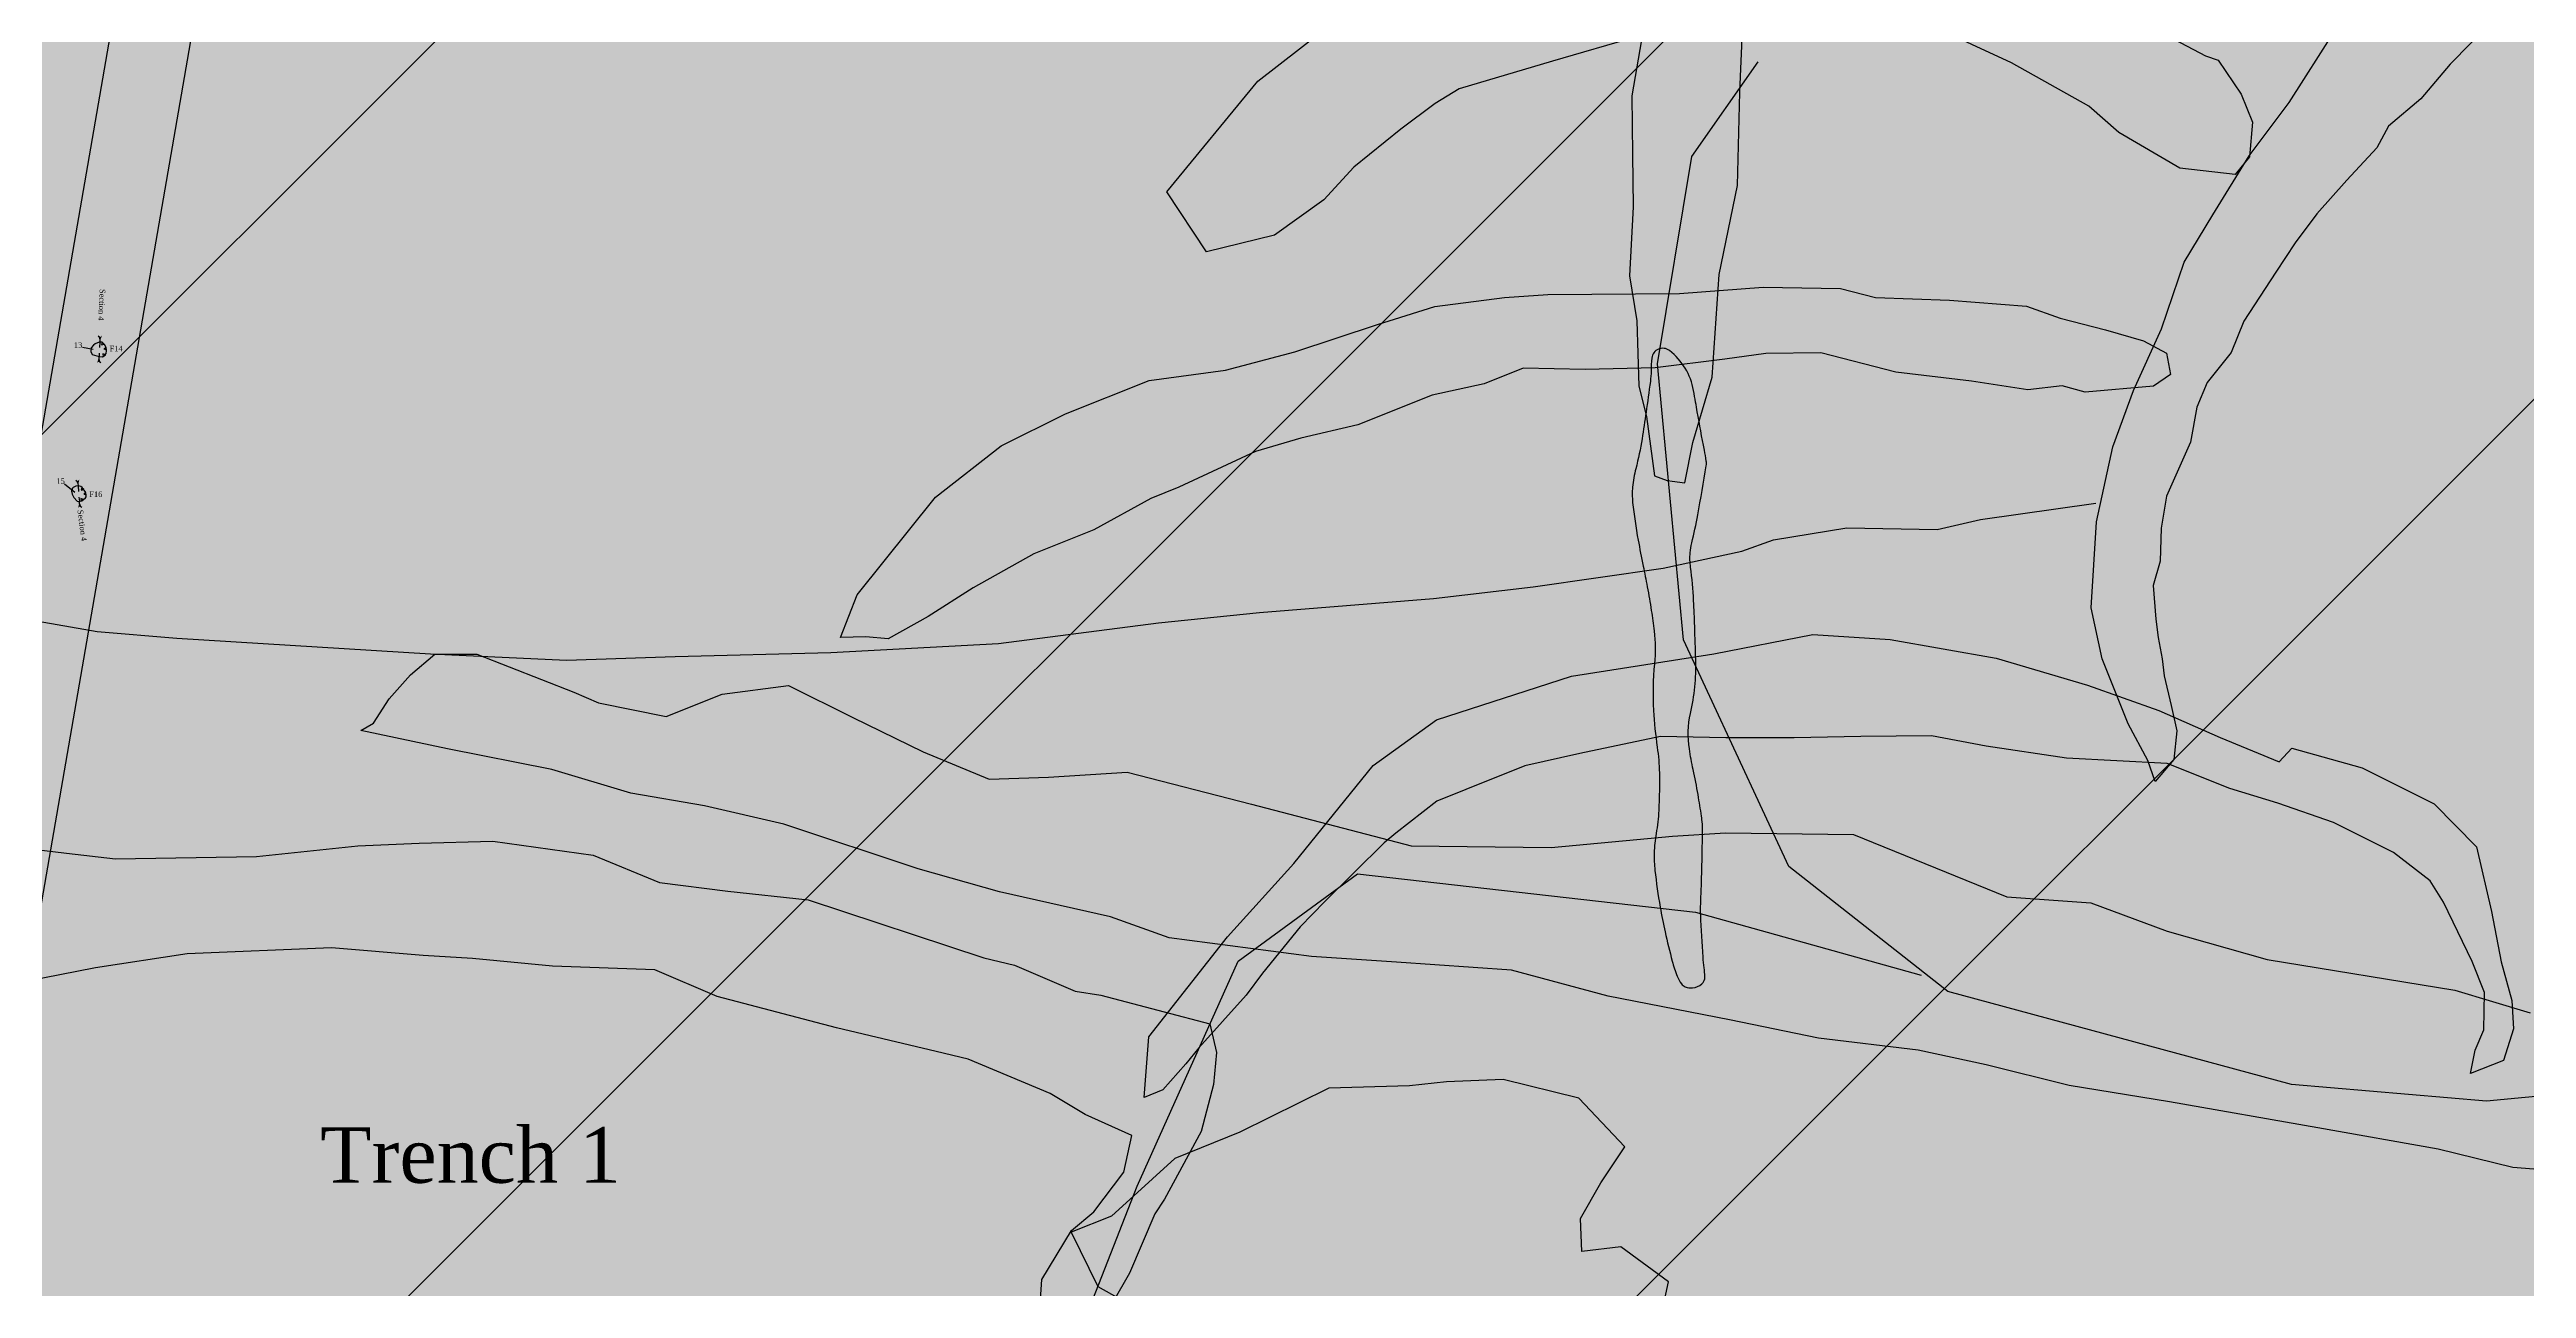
# Model space of a CAD drawing. Header units: feet. Extents: x 442639 to 445151, y 513727 to 516000.
# Drawn here: x 443554.65 to 443599.2, y 515155.8 to 515178.09 of the extents above; entities that cross this region are included whole.
import ezdxf

# ---------------------------------------------------------------- set-up
doc = ezdxf.new("R2010")
doc.units = ezdxf.units.FT
doc.header["$MEASUREMENT"] = 0
doc.linetypes.add('DASHDOT', pattern=[1, 0.5, -0.25, 0, -0.25])
doc.layers.get('0').update_dxf_attribs({"linetype": 'CONTINUOUS'})
for name, color, linetype in [('AI', 14, 'CONTINUOUS'), ('CM1', 8, 'CONTINUOUS'), ('CROPMARKS', 5, 'CONTINUOUS'), ('FEATURES', 7, 'CONTINUOUS'), ('FW_AREA97', 8, 'CONTINUOUS'), ('GEOAREA', 4, 'CONTINUOUS'), ('PHASE3A', 7, 'CONTINUOUS'), ('TRENCH', 1, 'CONTINUOUS')]:
    doc.layers.add(name, color=color, linetype=linetype)
doc.styles.get("Standard").update_dxf_attribs({"font": 'times.ttf', "height": 2})

# ---------------------------------------------------------------- blocks, each defined once
blk = doc.blocks.new('A$CD1F4')
blk.add_lwpolyline([(0.76, 0.49), (0.56, 0.26), (0.01, 0.26)])
for points in [[(0.01, 0.26), (0.76, 0.49), (0.56, 0.26)], [(0.01, 0.26), (0.56, 0.26), (0.76, 0.01)]]:
    blk.add_solid(points)

msp = doc.modelspace()

# ---------------------------------------------------------------- hatches: boundary and pattern name
at = {"layer": 'FW_AREA97', "ltscale": 100}
h = msp.add_hatch(dxfattribs=at)
h.set_pattern_fill('ANSI31', color=8, scale=125, style=0)
h.paths.add_polyline_path([(443587.976, 515216.422), (443587.008, 515217.521), (443572.596, 515207.835), (443554.939, 515197.486), (443537.909, 515187.539), (443512.937, 515172.36), (443493.964, 515160.977), (443460.41, 515139.802), (443431.975, 515122.345), (443414.896, 515111.466), (443405.384, 515106.045), (443399.1, 515103.478), (443393.603, 515101.232), (443388.405, 515100.389), (443382.732, 515099.191), (443382.074, 515096.91), (443382.397, 515095.15), (443383.543, 515088.919), (443383.564, 515083.883), (443382.192, 515078.123), (443381.034, 515073.431), (443384.221, 515057.626), (443318.708, 515029.564), (443254.002, 515002.669), (443234.433, 514993.639), (443208.082, 514982), (443180.76, 514970.831), (443151.714, 514959.132), (443125.983, 514948.738), (443135.654, 514903.446), (443139.613, 514884.672), (443178.623, 514701.908), (443209.061, 514703.713), (443226.823, 514704.523), (443230.584, 514708.161), (443242.217, 514710.213), (443252.61, 514710.952), (443261.806, 514711.15), (443272.893, 514709.467), (443279.945, 514710.574), (443284.828, 514712.057), (443293.882, 514712.385), (443306.489, 514711.397), (443312.899, 514711.584), (443321.46, 514712.019), (443331.486, 514712.646), (443343.241, 514714.157), (443419.665, 514722.594), (443437.929, 514724.52), (443451.344, 514726.381), (443463.086, 514728.088), (443474.139, 514729.712), (443483.152, 514730.814), (443493.31, 514731.457), (443499.823, 514717.34), (443505.96, 514717.727), (443516.897, 514718.8), (443528.375, 514721.107), (443537.759, 514722.358), (443555.617, 514723.33), (443565.188, 514722.572), (443571.898, 514721.985), (443575.656, 514722.203), (443577.304, 514722.298), (443621.209, 514712.311), (443656.081, 514706.29), (443682.603, 514701.884), (443707.118, 514697.606), (443718.23, 514696.192), (443714.653, 514598.287), (443713.04, 514556.317), (443712.419, 514504.673), (443712.312, 514456.317), (443712.227, 514418.293), (443716.388, 514403.701), (443727.177, 514401.071), (443733.588, 514379.739), (443741.521, 514358.019), (443744.908, 514351.825), (443767.696, 514356.857), (443784.606, 514360.77), (443804.504, 514365.451), (443826.874, 514370.795), (443845.143, 514375.041), (443861.878, 514378.9), (443915.081, 514200), (443906.52, 514038.617), (443920.995, 514037.304), (443931.512, 514036.691), (443947.55, 514036.813), (443967.072, 514036.932), (443981.751, 514037.935), (444001.138, 514037.546), (444024.018, 514034.044), (444038.941, 514033.828), (444056.89, 514033.622), (444074.802, 514033.059), (444089.091, 514031.854), (444101.609, 514031.789), (444113.954, 514032.79), (444123.013, 514034.107), (444123.494, 514029.367), (444179.611, 514028.124), (444375.796, 514023.777), (444377.951, 514033.209), (444378.25, 514062.755), (444378.087, 514070.071), (444377.953, 514077.668), (444378.361, 514088.652), (444378.861, 514096.498), (444379.901, 514103.877), (444382.107, 514122.088), (444382.784, 514132.456), (444385.055, 514147.012), (444387.527, 514164.561), (444389.714, 514186.923), (444391.965, 514209.43), (444393.185, 514220.453), (444393.626, 514228.981), (444395.344, 514261.938), (444396.717, 514283.83), (444397.381, 514301.942), (444396.774, 514312.786), (444397.089, 514320.184), (444397.475, 514332.254), (444395.478, 514362.221), (444394.144, 514387.128), (444391.229, 514408.389), (444396.915, 514413.69), (444401.219, 514435.021), (444402.766, 514457.906), (444405.466, 514495.243), (444410.112, 514529.546), (444417.166, 514561.61), (444433.174, 514600.373), (444445.84, 514629.849), (444455.106, 514659.044), (444464.293, 514692.274), (444472.216, 514718.602), (444475.441, 514733.881), (444488.391, 514761.65), (444498.755, 514784.171), (444527.77, 514804.406), (444584.336, 514844.969), (444588.423, 514851.988), (444592.663, 514859.269), (444594.769, 514862.503), (444596.977, 514866.392), (444598.721, 514870.607), (444611.206, 514897.781), (444621.234, 514922.335), (444629.071, 514942.418), (444635.483, 514956.791), (444636.385, 514966.775), (444638.564, 514973.326), (444644.322, 514984.918), (444649.1, 514996.077), (444581.108, 515024.078), (444596.393, 515068.324), (444336.753, 515100), (444319.507, 515100.56), (444303.713, 515101.475), (444281.566, 515103.673), (444245.735, 515107.228), (444205.939, 515110.682), (444194.374, 515112.263), (444162.318, 515117.023), (444139.128, 515119.15), (444119.952, 515119.969), (444093.765, 515121.632), (444085.455, 515122.109), (444057.939, 515138.013), (444004.897, 515142.766), (444002.009, 515131.644), (444000, 515122.425), (443999.067, 515110.465), (443998.885, 515097.84), (443997.843, 515086.907), (443992.669, 515065.269), (443985.83, 515030.168), (443974.504, 514977.22), (443969.906, 514974.092), (443965.16, 514973.735), (443962.387, 514975.357), (443950.053, 514978.687), (443943.973, 514976.446), (443795.152, 514953.041), (443786.899, 514952.359), (443728.658, 514937.257), (443713.615, 514985.752), (443699.924, 514992.359), (443696.242, 515002.999), (443692.278, 515017.761), (443687.475, 515027.814), (443679.879, 515041.356), (443672.688, 515053.239), (443666.544, 515059.216), (443649.375, 515102.318), (443639.181, 515121.193), (443626.884, 515153.736), (443593.807, 515207.041)])
at = {"layer": 'GEOAREA', "ltscale": 100}
h = msp.add_hatch(color=256, dxfattribs=at)
h.paths.add_polyline_path([(443360, 514713.431), (443420, 514713.431), (443420, 514513.431), (443360, 514513.431)])
h.paths.add_polyline_path([(443161.3, 514956.171), (443259.237, 514712.967), (443265.024, 514715.528), (443265.355, 514714.687), (443282.203, 514714.855), (443293.914, 514714.206), (443300.25, 514713.294), (443301.92, 514714.039), (443221.12, 514915.562), (443333.235, 514960.739), (443427.48, 514725.701), (443429.235, 514726.393), (443429.597, 514725.694), (443440.808, 514730.091), (443442.157, 514728.53), (443447.236, 514730.424), (443448.237, 514728.596), (443453.829, 514728.858), (443486.116, 514741.69), (443389.252, 514983.375), (443400.106, 514987.696), (443388.716, 515022.127), (443384.684, 515039.803), (443386.193, 515044.842), (443385.554, 515046.683)])
h.paths.add_polyline_path([(443475.554, 514974.961), (443494.039, 514982.203), (443528.273, 514895.272), (443598.675, 514934.877), (443568.374, 515011.261), (443605.436, 515025.952), (443633.219, 514955.519), (443668.453, 514975.098), (443649.945, 515021.852), (443668.436, 515029.354), (443616.214, 515161.697), (443614.21, 515161.114), (443596.593, 515194.878), (443509.505, 515160.604), (443523.975, 515123.285), (443505.549, 515116.001), (443512.86, 515097.393), (443383.099, 515046.255), (443405.13, 514990.403), (443460.79, 515012.209)])
h.paths.add_polyline_path([(443790.652, 515270.828), (443603.972, 515197.597), (443614.29, 515171.164), (443628.267, 515143.04), (443775.083, 515200.378), (443868.78, 514960.66), (443876.506, 514963.635), (443877.714, 514961.959), (443906.757, 514973.289)])
h.paths.add_polyline_path([(443689.638, 514984.394), (443668.531, 514973.806), (443650.779, 514962.249), (443637.27, 514954.507), (443740.908, 514697.977), (443746.029, 514696.624), (443750.91, 514696.614), (443761.746, 514694.836), (443779.888, 514693.638), (443790.716, 514690.545), (443806.2, 514690.188), (443808.447, 514691.115)])
h.paths.add_polyline_path([(443584.518, 514924.294), (443566.738, 514914.939), (443551.462, 514904.702), (443532.463, 514893.523), (443602.452, 514721.254), (443620.617, 514717.014), (443626.38, 514714.975), (443645.648, 514712.103), (443666.275, 514707.459), (443671.591, 514709.515)])
at = {"layer": 'TRENCH', "ltscale": 100}
h = msp.add_hatch(color=256, dxfattribs=at)
h.paths.add_polyline_path([(443444.348, 515139.572), (443443.373, 515141.012), (443407.547, 515121.493), (443408.202, 515120.085)])
h.paths.add_polyline_path([(443483.252, 515162), (443484.901, 515162.649), (443466.734, 515198.214), (443465.416, 515197.545)])
h.paths.add_polyline_path([(443517.75, 515184.372), (443518.62, 515182.716), (443550.313, 515203.13), (443548.717, 515204.451)])
h.paths.add_polyline_path([(443679.504, 515139.262), (443681.179, 515139.75), (443643.747, 515232.77), (443642.153, 515232.133)], flags=17)
h.paths.add_polyline_path([(443560.104, 515195.095), (443558.689, 515195.42), (443539.705, 515085.728), (443541.124, 515085.449)])
h.paths.add_polyline_path([(443441.823, 515053.496), (443442.367, 515054.811), (443429.876, 515059.598), (443429.55, 515058.144)])
h.paths.add_polyline_path([(443454.402, 515012.917), (443453.081, 515013.418), (443457.193, 515024.46), (443458.551, 515023.946)])
h.paths.add_polyline_path([(443526.59, 515085.07), (443525.15, 515084.894), (443540.607, 514936.243), (443542.135, 514936.489)])
h.paths.add_polyline_path([(443457.832, 514965.49), (443457.319, 514966.917), (443420.536, 514952.894), (443421.036, 514951.477)])
h.paths.add_polyline_path([(443586.695, 515064.09), (443587.928, 515064.659), (443598.832, 515036.686), (443597.516, 515036.256)])
h.paths.add_polyline_path([(443642.329, 515065.428), (443642.185, 515063.906), (443602.508, 515066.574), (443602.619, 515068.047)], flags=17)
h.paths.add_polyline_path([(443629.648, 515090.047), (443628.268, 515090.169), (443629.104, 515100.325), (443630.546, 515100.227)], flags=17)
h.paths.add_polyline_path([(443641.901, 515046.461), (443640.78, 515027.021), (443642.257, 515026.956), (443643.407, 515046.529)], flags=17)
h.paths.add_polyline_path([(443613.368, 514921.596), (443614.818, 514922.262), (443652.746, 514829.498), (443651.105, 514829.188)])
h.paths.add_polyline_path([(443748.705, 514887.436), (443747.537, 514886.424), (443800.31, 514826.507), (443801.532, 514827.653)])
h.paths.add_polyline_path([(443778.329, 515074.969), (443776.546, 515074.414), (443773.702, 515090.476), (443775.699, 515091.08)], flags=17)
h.paths.add_polyline_path([(443871.281, 515019.199), (443870.522, 515017.464), (443849.048, 515029.417), (443850.465, 515031.68)], flags=17)
h.paths.add_polyline_path([(443847.133, 515072.648), (443845.192, 515072.037), (443842.709, 515082.193), (443845.17, 515082.528)], flags=17)
h.paths.add_polyline_path([(444045.314, 514982.301), (444049.127, 514979.066), (444045.892, 514975.254), (444042.079, 514978.488)])
h.paths.add_polyline_path([(444115.961, 514979.57), (444120.01, 514982.504), (444122.944, 514978.455), (444118.895, 514975.521)])
h.paths.add_polyline_path([(444190.813, 514982.443), (444195.114, 514984.993), (444197.664, 514980.692), (444193.363, 514978.142)])
h.paths.add_polyline_path([(444048.71, 515084.197), (444052.382, 515087.59), (444055.775, 515083.918), (444052.103, 515080.525)])
h.paths.add_polyline_path([(444124.079, 515073.634), (444128.312, 515076.296), (444130.974, 515072.064), (444126.742, 515069.401)])
h.paths.add_polyline_path([(444049.717, 515169.782), (444054.693, 515170.271), (444055.183, 515165.295), (444050.207, 515164.806)])
h.paths.add_polyline_path([(444115.388, 515183.688), (444119.415, 515186.651), (444122.379, 515182.624), (444118.352, 515179.661)])
h.paths.add_polyline_path([(444185.165, 515149.894), (444188.835, 515153.29), (444192.231, 515149.62), (444188.561, 515146.224)])
edge = h.paths.add_edge_path()
edge.add_line((443661.107, 515245.617), (443660.644, 515247.337))
edge.add_line((443660.644, 515247.337), (443648.085, 515241.695))
edge.add_line((443648.085, 515241.695), (443637.362, 515236.494))
edge.add_line((443637.362, 515236.494), (443624.812, 515229.893))
edge.add_line((443624.812, 515229.893), (443612.498, 515223.264))
edge.add_line((443612.498, 515223.264), (443598.3, 515215.38))
edge.add_line((443598.3, 515215.38), (443599.54, 515213.854))
edge.add_line((443599.54, 515213.854), (443610.28, 515220.162))
edge.add_line((443610.28, 515220.162), (443621.443, 515226.208))
edge.add_line((443621.443, 515226.208), (443632.096, 515231.881))
edge.add_line((443632.096, 515231.881), (443644.21, 515237.875))
edge.add_line((443644.21, 515237.875), (443661.107, 515245.617))
edge.add_line((443876.086, 514893.121), (443976.086, 514893.121))

# ---------------------------------------------------------------- linework, layer by layer
at = {"layer": 'AI', "color": 17}
msp.add_lwpolyline([(443578.688, 515126.035, 0.000001), (443578.899, 515127.366, 0.000001), (443579.049, 515128.318, 0.000039)], format="xyb", dxfattribs=at)
for points in [[(443583.311, 515178.441), (443583.113, 515177.26), (443583.125, 515176.206), (443583.136, 515175.26), (443583.07, 515174.023), (443583.2, 515173.212), (443583.238, 515172.038), (443583.372, 515171.487), (443583.518, 515170.422), (443583.745, 515170.34), (443584.065, 515170.295), (443584.207, 515171.022), (443584.556, 515172.199), (443584.682, 515174.043), (443585.013, 515175.644), (443585.054, 515177.324), (443585.135, 515179.279)], [(443583.21, 515178.324), (443581.682, 515177.882), (443580.005, 515177.382), (443579.57, 515177.121), (443578.957, 515176.659), (443578.11, 515175.973), (443577.568, 515175.388), (443576.68, 515174.751), (443575.46, 515174.455), (443574.748, 515175.529), (443576.385, 515177.525), (443577.883, 515178.688)], [(443591.87, 515178.801), (443593.43, 515177.981), (443593.657, 515177.899), (443594.074, 515177.29), (443594.276, 515176.788), (443594.224, 515176.163), (443593.964, 515175.843), (443592.967, 515175.96), (443591.869, 515176.599), (443591.333, 515177.074), (443589.94, 515177.853), (443588.511, 515178.51)], [(443598.566, 515178.576), (443597.83, 515177.827), (443597.303, 515177.205), (443596.723, 515176.713), (443596.512, 515176.326), (443595.97, 515175.741), (443595.435, 515175.138), (443595.041, 515174.613), (443594.692, 515174.084), (443594.117, 515173.205), (443593.891, 515172.64), (443593.46, 515172.1), (443593.271, 515171.657), (443593.157, 515171.028), (443592.726, 515170.056), (443592.634, 515169.48), (443592.613, 515168.888), (443592.487, 515168.449), (443592.536, 515167.843), (443592.581, 515167.516), (443592.649, 515167.132), (443592.686, 515166.824), (443592.814, 515166.292), (443592.911, 515165.835), (443592.86, 515165.317), (443592.522, 515164.923), (443592.391, 515165.302), (443592.04, 515165.96), (443591.57, 515167.131), (443591.375, 515168.046), (443591.466, 515169.593), (443591.765, 515170.944), (443592.136, 515171.957), (443592.64, 515173.066), (443593.044, 515174.264), (443593.564, 515175.12), (443594.217, 515176.182), (443594.934, 515177.139), (443595.769, 515178.445)], [(443599.716, 515157.916), (443598.956, 515157.979), (443597.615, 515158.306), (443595.451, 515158.693), (443592.78, 515159.158), (443590.977, 515159.451), (443589.487, 515159.827), (443588.258, 515160.091), (443586.467, 515160.303), (443584.865, 515160.634), (443582.686, 515161.058), (443580.943, 515161.527), (443578.876, 515161.672), (443577.345, 515161.772), (443574.79, 515162.11), (443573.732, 515162.486), (443571.735, 515162.94), (443570.275, 515163.349), (443567.858, 515164.153), (443566.427, 515164.488), (443565.105, 515164.714), (443563.682, 515165.139), (443561.805, 515165.51), (443560.248, 515165.838), (443560.475, 515165.972), (443560.754, 515166.408), (443561.141, 515166.844), (443561.577, 515167.213), (443562.333, 515167.213), (443564.076, 515166.528), (443564.52, 515166.338), (443565.741, 515166.093), (443566.747, 515166.495), (443567.939, 515166.648), (443569.097, 515166.075), (443570.36, 515165.457), (443571.552, 515164.962), (443572.617, 515165), (443574.029, 515165.089), (443576.268, 515164.516), (443579.139, 515163.765), (443581.657, 515163.736), (443583.844, 515163.941), (443584.793, 515163.997), (443587.095, 515163.968), (443589.855, 515162.848), (443591.368, 515162.74), (443592.738, 515162.23), (443594.541, 515161.721), (443597.916, 515161.17), (443599.268, 515160.761)], [(443552.475, 515163.936), (443554.952, 515163.631), (443555.835, 515163.531), (443558.368, 515163.573), (443560.193, 515163.763), (443561.295, 515163.816), (443562.621, 515163.85), (443564.427, 515163.6), (443565.619, 515163.105), (443566.849, 515162.949), (443568.294, 515162.793), (443571.456, 515161.748), (443572.004, 515161.621), (443573.099, 515161.152), (443573.561, 515161.078), (443574.697, 515160.776), (443575.516, 515160.564), (443575.636, 515160.05), (443575.587, 515159.469), (443575.364, 515158.624), (443574.705, 515157.409), (443574.53, 515157.145), (443574.073, 515156.076), (443573.767, 515155.543)], [(443572.36, 515153.878), (443572.497, 515155.964), (443573.029, 515156.847), (443573.435, 515157.182), (443573.971, 515157.893), (443574.117, 515158.556), (443573.275, 515158.932), (443572.649, 515159.308), (443571.17, 515159.926), (443570.596, 515160.064), (443568.805, 515160.492), (443566.655, 515161.057), (443565.534, 515161.537), (443563.694, 515161.6), (443562.257, 515161.738), (443561.37, 515161.793), (443559.716, 515161.931), (443557.124, 515161.822), (443555.474, 515161.572), (443553.571, 515161.199)]]:
    msp.add_lwpolyline(points, dxfattribs=at)
for points in [[(443569.174, 515168.282), (443570.586, 515170.036), (443571.767, 515170.964), (443572.92, 515171.535), (443574.425, 515172.14), (443575.798, 515172.324), (443577.047, 515172.653), (443578.534, 515173.143), (443579.568, 515173.471), (443580.821, 515173.629), (443581.599, 515173.683), (443583.965, 515173.705), (443585.475, 515173.815), (443586.866, 515173.79), (443587.491, 515173.631), (443588.827, 515173.585), (443590.211, 515173.472), (443590.814, 515173.26), (443591.632, 515173.049), (443592.317, 515172.85), (443592.73, 515172.627), (443592.798, 515172.244), (443592.493, 515172.035), (443591.262, 515171.929), (443590.849, 515172.044), (443590.231, 515171.969), (443589.219, 515172.124), (443587.858, 515172.289), (443586.511, 515172.633), (443585.521, 515172.624), (443584.785, 515172.523), (443583.531, 515172.365), (443582.27, 515172.333), (443581.158, 515172.361), (443580.452, 515172.078), (443579.518, 515171.875), (443578.18, 515171.338), (443577.153, 515171.098), (443576.343, 515170.859), (443574.96, 515170.217), (443574.458, 515170.016), (443573.432, 515169.453), (443572.354, 515169.02), (443571.261, 515168.408), (443570.455, 515167.89), (443569.73, 515167.491), (443569.328, 515167.524), (443568.878, 515167.516)], [(443574.42, 515160.329), (443575.834, 515162.128), (443577.03, 515163.45), (443578.46, 515165.212), (443579.597, 515166.035), (443582.025, 515166.816), (443584.584, 515167.218), (443586.365, 515167.566), (443587.76, 515167.479), (443589.665, 515167.143), (443591.307, 515166.658), (443592.591, 515166.202), (443593.692, 515165.717), (443594.753, 515165.279), (443594.98, 515165.521), (443596.245, 515165.166), (443597.54, 515164.521), (443598.304, 515163.748), (443598.577, 515162.584), (443598.746, 515161.68), (443598.94, 515160.981), (443598.971, 515160.475), (443598.789, 515159.906), (443598.195, 515159.667), (443598.283, 515160.091), (443598.439, 515160.456), (443598.449, 515161.129), (443598.225, 515161.687), (443597.71, 515162.754), (443597.472, 515163.133), (443596.813, 515163.645), (443595.733, 515164.183), (443594.728, 515164.535), (443593.868, 515164.794), (443592.737, 515165.247), (443590.929, 515165.341), (443589.482, 515165.558), (443588.499, 515165.747), (443587.231, 515165.734), (443586.033, 515165.706), (443584.802, 515165.708), (443583.626, 515165.732), (443582.172, 515165.429), (443581.183, 515165.204), (443580.123, 515164.779), (443579.603, 515164.57), (443578.863, 515163.992), (443578.652, 515163.821), (443577.586, 515162.766), (443577.143, 515162.308), (443576.464, 515161.474), (443576.171, 515161.076), (443575.32, 515160.129), (443575.09, 515159.843), (443574.674, 515159.373), (443574.339, 515159.239)], [(443577.661, 515159.407), (443576.059, 515158.613), (443574.888, 515158.142), (443573.751, 515157.103), (443573.026, 515156.812), (443573.503, 515155.838), (443574.896, 515155.059), (443576.444, 515154.321), (443577.758, 515153.683), (443579.696, 515153.641), (443580.852, 515154.364), (443581.692, 515155.176), (443582.592, 515154.977), (443583.574, 515155.004), (443583.767, 515155.923), (443582.91, 515156.55), (443582.211, 515156.464), (443582.188, 515157.059), (443582.555, 515157.703), (443582.986, 515158.351), (443582.159, 515159.228), (443580.793, 515159.564), (443579.774, 515159.522), (443579.112, 515159.45)]]:
    msp.add_lwpolyline(points, close=True, dxfattribs=at)
msp.add_lwpolyline([(443583.469, 515172.541, 0.025617), (443583.456, 515172.308, -0.031876), (443583.443, 515172.12, -0.00272), (443583.366, 515171.566, -0.003156), (443583.294, 515171.089, -0.025745), (443583.181, 515170.55, 0.042436), (443583.123, 515170.221, 0.048646), (443583.125, 515169.945, 0.019527), (443583.224, 515169.267, 0.005114), (443583.315, 515168.8, -0.006371), (443583.388, 515168.426, -0.00611), (443583.46, 515167.998, -0.007164), (443583.511, 515167.632, -0.056578), (443583.518, 515167.042, 0.039661), (443583.5, 515166.202, 0.021181), (443583.567, 515165.541, -0.030221), (443583.605, 515165.077, -0.009495), (443583.606, 515164.794, -0.006875), (443583.594, 515164.403, -0.033888), (443583.548, 515163.989, 0.039799), (443583.512, 515163.636, 0.032792), (443583.526, 515163.324, 0.01533), (443583.62, 515162.664, 0.011675), (443583.709, 515162.216, 0.009868), (443583.837, 515161.692, 0.030602), (443583.927, 515161.419, 0.056492), (443584.001, 515161.282, 0.157851), (443584.071, 515161.229, 0.10376), (443584.202, 515161.211, 0.163508), (443584.372, 515161.283, 0.227795), (443584.425, 515161.409, 0.021354), (443584.41, 515161.573, -0.018441), (443584.392, 515161.763, -0.002205), (443584.349, 515162.521, -0.015311), (443584.347, 515162.63, -0.009), (443584.352, 515162.81, 0.004378), (443584.365, 515163.178, 0.005313), (443584.381, 515164.068, 0.027616), (443584.372, 515164.239, 0.013403), (443584.365, 515164.297, 0.001967), (443584.301, 515164.686, 0.012677), (443584.214, 515165.137, -0.015383), (443584.145, 515165.509, -0.09388), (443584.166, 515166.147, 0.061486), (443584.26, 515167.111, 0.002415), (443584.241, 515167.715, 0.003162), (443584.222, 515168.176, 0.021711), (443584.167, 515168.779, -0.051177), (443584.159, 515169.037, -0.043702), (443584.187, 515169.215, 0.015286), (443584.296, 515169.718, 0.006813), (443584.448, 515170.604, 0.074915), (443584.449, 515170.687, 0.011631), (443584.415, 515170.887, -0.00338), (443584.288, 515171.573, -0.001238), (443584.258, 515171.748, 0.001041), (443584.221, 515171.957, 0.185894), (443583.787, 515172.676, 0.587255)], format="xyb", close=True, dxfattribs=at)
at = {"layer": 'CM1', "ltscale": 100, "flags": 128}
msp.add_lwpolyline([(443553.58, 515167.958), (443555.505, 515167.621), (443556.938, 515167.503), (443561.5, 515167.217), (443563.946, 515167.107), (443565.9, 515167.169), (443568.702, 515167.241), (443571.717, 515167.403), (443574.595, 515167.78), (443576.41, 515167.962), (443579.545, 515168.217), (443581.337, 515168.423), (443583.672, 515168.762), (443585.089, 515169.068), (443585.658, 515169.271), (443586.979, 515169.485), (443588.603, 515169.458), (443589.382, 515169.634), (443591.458, 515169.929)], dxfattribs=at)
at = {"layer": 'CROPMARKS', "ltscale": 100, "flags": 128}
for points in [[(443610.394, 515160.136), (443606.902, 515159.618), (443602.908, 515159.589), (443598.483, 515159.169), (443594.975, 515159.473), (443588.795, 515161.146), (443585.937, 515163.395), (443584.039, 515167.473), (443583.57, 515172.436), (443584.189, 515176.167), (443585.38, 515177.872)], [(443573.467, 515131.953), (443573.715, 515135.257), (443573.715, 515137.901), (443572.971, 515140.461), (443572.748, 515143.949), (443573.136, 515145.996), (443573.054, 515150.291), (443572.889, 515154.256), (443574.21, 515157.643), (443576.028, 515161.691), (443578.175, 515163.26), (443584.254, 515162.569), (443588.316, 515161.44)]]:
    msp.add_lwpolyline(points, dxfattribs=at)
at = {"layer": 'FEATURES', "ltscale": 100}
for points in [[(443555.432, 515172.694), (443555.239, 515172.731)], [(443555.102, 515170.122), (443554.914, 515170.272)]]:
    msp.add_lwpolyline(points, dxfattribs=at)
at = {"layer": 'FEATURES', "linetype": 'Continuous'}
for points in [[(443555.594, 515172.827), (443555.54, 515172.828), (443555.468, 515172.8), (443555.44, 515172.774), (443555.395, 515172.724), (443555.387, 515172.66), (443555.414, 515172.603), (443555.54, 515172.57), (443555.6, 515172.564), (443555.643, 515172.591), (443555.664, 515172.624), (443555.671, 515172.67), (443555.666, 515172.731), (443555.636, 515172.783), (443555.617, 515172.805)], [(443555.212, 515170.229), (443555.16, 515170.24), (443555.122, 515170.234), (443555.07, 515170.213), (443555.057, 515170.202), (443555.04, 515170.149), (443555.051, 515170.09), (443555.084, 515170.034), (443555.145, 515169.968), (443555.169, 515169.96), (443555.225, 515169.974), (443555.256, 515169.995), (443555.293, 515170.024), (443555.308, 515170.045), (443555.308, 515170.087), (443555.292, 515170.135), (443555.26, 515170.177), (443555.233, 515170.21)]]:
    msp.add_lwpolyline(points, close=True, dxfattribs=at)
at = {"layer": 'FEATURES', "linetype": 'DASHDOT', "ltscale": 0.1, "flags": 128}
for points in [[(443555.549, 515172.829), (443555.538, 515172.573)], [(443555.159, 515170.24), (443555.183, 515169.964)]]:
    msp.add_lwpolyline(points, dxfattribs=at)
at = {"layer": 'FEATURES', "ltscale": 100}
for points in [[(443555.595, 515172.826), (443555.583, 515172.78), (443555.628, 515172.792)], [(443555.651, 515172.601), (443555.607, 515172.619), (443555.614, 515172.572)], [(443555.665, 515172.734), (443555.626, 515172.707), (443555.669, 515172.687)], [(443555.23, 515170.209), (443555.217, 515170.164), (443555.263, 515170.176)], [(443555.254, 515169.997), (443555.211, 515170.016), (443555.215, 515169.97)], [(443555.294, 515170.127), (443555.262, 515170.093), (443555.308, 515170.083)]]:
    msp.add_lwpolyline(points, close=True, dxfattribs=at)
at = {"layer": 'TRENCH', "linetype": 'Continuous'}
msp.add_lwpolyline([(443560.104, 515195.095), (443558.689, 515195.42), (443539.705, 515085.728), (443541.124, 515085.449)], close=True, dxfattribs=at)

# ---------------------------------------------------------------- block references
at = {"layer": 'PHASE3A', "xscale": 0.1382307101287747, "yscale": 0.1382307101287747, "zscale": 0.1382307101287747}
for p, rotation in [((443555.588, 515172.837), 88.76879193813062), ((443555.502, 515172.56), 268.7687919381306), ((443555.196, 515170.25), 96.16838659357676), ((443555.149, 515169.949), 276.1683865935767)]:
    msp.add_blockref('A$CD1F4', p, dxfattribs=dict(at, rotation=rotation))

# ---------------------------------------------------------------- texts
at = {"layer": 'FEATURES', "ltscale": 100}
for rotation, p in [(267.1669, (443555.552, 515173.785)), (277.125, (443555.15, 515169.805))]:
    msp.add_text('Section 4', height=0.1, rotation=rotation, dxfattribs=at).set_placement(p)
for s, height, p in [('13', 0.1, (443555.085, 515172.725)), ('F14', 0.1, (443555.727, 515172.662)), ('15', 0.1, (443554.771, 515170.279)), ('F16', 0.1, (443555.362, 515170.042)), ('Trench 1', 1, (443559.516, 515157.703))]:
    msp.add_text(s, height=height, dxfattribs=at).set_placement(p)

doc.saveas('drawing.dxf')
